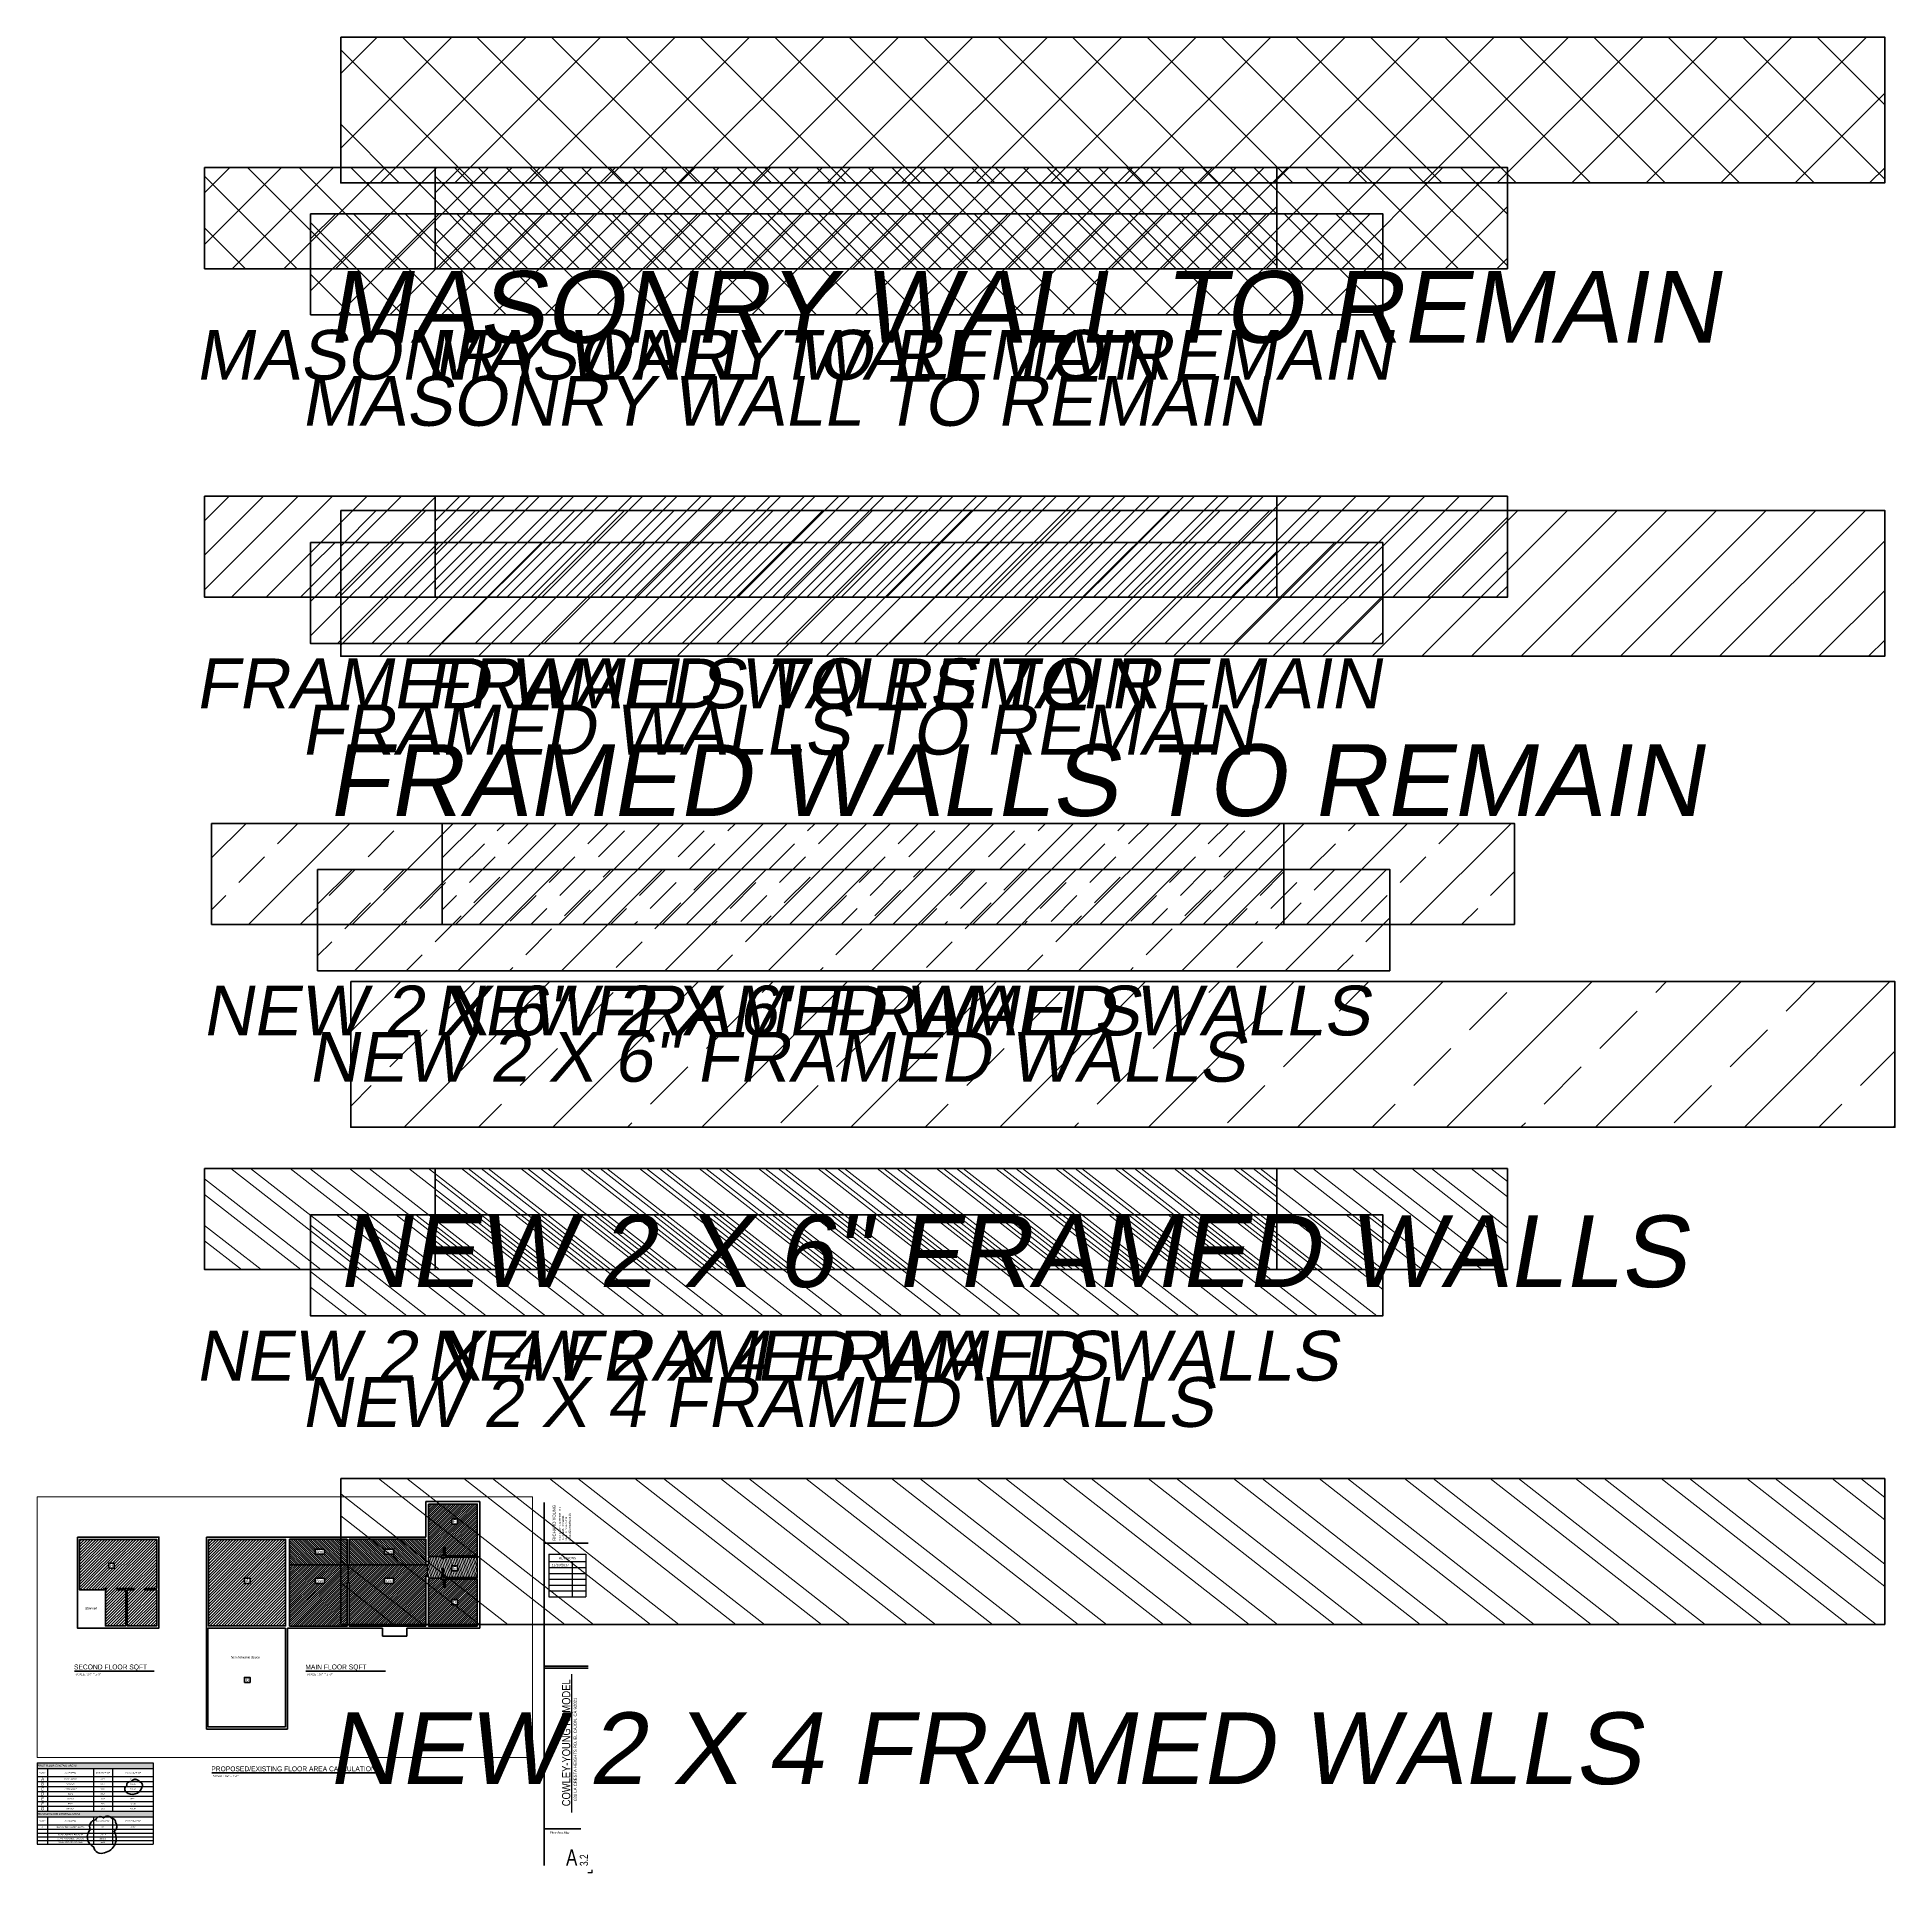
# Paper-space layout 'A-3.2' of a CAD drawing. Header units: inches. Extents: x 1 to 116, y 0 to 113.
# The model-space entities are those that its viewports show. They can reach past a viewport. Long polylines and large blocks are cut down to what shows.
import ezdxf
from ezdxf.enums import TextEntityAlignment as Align

# ---------------------------------------------------------------- set-up
doc = ezdxf.new("R2010")
doc.units = ezdxf.units.IN
doc.header["$MEASUREMENT"] = 0
doc.linetypes.add('HIDDEN', pattern=[0.375, 0.25, -0.125])
doc.layers.add('Footage', color=84, linetype='Continuous')
doc.layers.add('SecondFLoor', color=90, linetype='Continuous', lineweight=0)
doc.layers.add('TB', color=250, linetype='Continuous', lineweight=0)
doc.layers.add('VP', color=164, linetype='Continuous', lineweight=0, plot=False)
doc.styles.get("Standard").update_dxf_attribs({"font": 'arial.ttf', "oblique": 10})
doc.styles.add('Title', font='swissck.ttf')
pattern_1 = [(45, (-4630.045, 733.6212), (-3.1819805, 3.1819805), [])]

# ---------------------------------------------------------------- blocks, each defined once
blk = doc.blocks.new('*T429')
at = {"color": 0, "linetype": 'ByBlock', "lineweight": -2, "transparency": 16777216}
for p, q in [((0, 0), (2.28, 0)), ((0, 0), (0, -2.61)), ((2.28, 0), (2.28, -2.61)), ((0, -0.45), (2.28, -0.45)), ((0, -0.81), (2.28, -0.81)), ((1.44, -0.45), (1.44, -2.61)), ((0, -1.17), (2.28, -1.17)), ((0, -1.53), (2.28, -1.53)), ((0, -1.89), (2.28, -1.89)), ((0, -2.25), (2.28, -2.25)), ((0, -2.61), (2.28, -2.61))]:
    blk.add_line(p, q, dxfattribs=at)
at = {"color": 0, "transparency": 16777216, "insert": (1.14, -0.23), "char_height": 0.14, "width": 2.163, "attachment_point": 5}
blk.add_mtext('REVISIONS', dxfattribs=at)
blk = doc.blocks.new('*U428')
at = {"lineweight": 70}
for p, q in [((-2.93, 22.78), (-2.93, 0.46)), ((-2.93, 2.71), (-0.68, 2.71))]:
    blk.add_line(p, q, dxfattribs=at)
at = {"lineweight": 60}
for p, q in [((-2.93, 20.29), (-0.23, 20.29)), ((-2.93, 12.72), (-0.23, 12.72)), ((-2.93, 12.59), (-0.23, 12.59))]:
    blk.add_line(p, q, dxfattribs=at)
for p, q in [((-1.23, 3.71), (-1.23, 12.22)), ((0.01, 0), (-0.26, 0)), ((0.01, 0), (0.01, 0.18))]:
    blk.add_line(p, q)
blk.add_blockref('*T429', (-2.65, 19.6))
for s, height, p in [('RICHARD YOUNG', 0.185, (-2.23, 20.44)), ('630 LA CRESTA HEIGHT RD', 0.111, (-1.92, 20.46)), ('EL CAJON, CA 92021', 0.111, (-1.72, 20.46)), ('CELL- 619-387-6119', 0.111, (-1.53, 20.46)), ('richard@weaselware.biz', 0.111, (-1.31, 20.46)), ('630 LA CRESTA HEIGHTS RD, EL CAJON, CA 92021', 0.1862, (-0.93, 4.43))]:
    blk.add_text(s, height=height, rotation=90).set_placement(p)
at = {"style": 'Title'}
blk.add_text('COWLEY-YOUNG REMODEL', height=0.5029, rotation=90, dxfattribs=at).set_placement((-1.33, 4.1))
blk.add_attdef('SHT_TITLE', text='', height=0.125).set_placement((-0.78, 2.42), align=Align.RIGHT)
at = {"style": 'Title', "width": 0.9}
blk.add_attdef('SHT', text='', height=1, dxfattribs=at).set_placement((-1.17, 0.45), align=Align.RIGHT)
blk.add_attdef('NUM', (-0.69, 0.42), '', height=0.5, rotation=90, dxfattribs=at)
blk = doc.blocks.new('*T467')
at = {"layer": 'TB', "color": 0, "linetype": 'ByBlock', "lineweight": -2, "transparency": 16777216}
for p, q in [((0, 0), (7.15, 0)), ((0, 0), (0, -2.96)), ((7.15, 0), (7.15, -2.96)), ((0, -0.34), (7.15, -0.34)), ((0, -0.84), (7.15, -0.84)), ((0, -1.14), (7.15, -1.14)), ((0.64, -0.34), (0.64, -2.96)), ((3.46, -0.34), (3.46, -2.96)), ((4.63, -0.34), (4.63, -2.96)), ((0, -1.44), (7.15, -1.44)), ((0, -1.75), (7.15, -1.75)), ((0, -2.05), (7.15, -2.05)), ((0, -2.36), (7.15, -2.36)), ((0, -2.66), (7.15, -2.66)), ((0, -2.96), (7.15, -2.96))]:
    blk.add_line(p, q, dxfattribs=at)
at = {"layer": 'TB', "color": 254, "lineweight": 9, "transparency": 16777216}
blk.add_solid([(0, 0), (0, -0.34), (7.15, 0), (7.15, -0.34)], dxfattribs=at)
at = {"layer": 'TB', "color": 0, "lineweight": 30, "transparency": 16777216}
for s, insert, char_height, width, attachment_point in [('FIRST FLOOR EXISTING AREAS', (0.03, -0.17), 0.1126, 7.0997, 4), ('ROOM', (0.32, -0.59), 0.0811, 0.5847, 5), ('A', (0.32, -0.99), 0.188, 0.5847, 5), ('FAMILY ROOM', (2.05, -0.99), 0.0811, 2.7691, 5), ('ROOM NAME', (2.05, -0.59), 0.0811, 2.7691, 5), ('EXISTING AREA', (4.04, -0.59), 0.0811, 1.1094, 5), ('404.5', (4.04, -0.99), 0.0811, 1.1094, 5), ('PROPOSED AREA', (5.89, -0.59), 0.0811, 2.4743, 5), ('404.50', (5.89, -0.99), 0.0811, 2.4743, 5), ('B', (0.32, -1.29), 0.188, 0.5847, 5), ('C', (0.32, -1.6), 0.188, 0.5847, 5), ('D', (0.32, -1.9), 0.188, 0.5847, 5), ('E', (0.32, -2.2), 0.188, 0.5847, 5), ('\\A1;LIVING ROOM', (2.05, -1.6), 0.0811, 2.7691, 5), ('KITCHEN', (2.05, -1.29), 0.0811, 2.7691, 5), ('BATH 3', (2.05, -2.2), 0.0811, 2.7691, 5), ('BED 2', (2.05, -1.9), 0.0811, 2.7691, 5), ('214.9', (4.04, -1.29), 0.0811, 1.1094, 5), ('286.0', (4.04, -1.6), 0.0811, 1.1094, 5), ('136.5', (4.04, -1.9), 0.0811, 1.1094, 5), ('60.8', (4.04, -2.2), 0.0811, 1.1094, 5), ('302.80', (5.89, -1.29), 0.0811, 2.4743, 5), ('404.50', (5.89, -1.6), 0.0811, 2.4743, 5), ('136.50', (5.89, -1.9), 0.0811, 2.4743, 5), ('60.83', (5.89, -2.2), 0.0811, 2.4743, 5), ('G', (0.32, -2.81), 0.188, 0.5847, 5), ('F', (0.32, -2.51), 0.188, 0.5847, 5), ('GARAGE', (2.05, -2.81), 0.0811, 2.7691, 5), ('BED 3', (2.05, -2.51), 0.0811, 2.7691, 5), ('152.0', (4.04, -2.51), 0.0811, 1.1094, 5), ('464.9', (4.04, -2.81), 0.0811, 1.1094, 5), ('150.00', (5.89, -2.51), 0.0811, 2.4743, 5), ('464.90', (5.89, -2.81), 0.0811, 2.4743, 5)]:
    blk.add_mtext(s, dxfattribs=dict(at, insert=insert, char_height=char_height, width=width, attachment_point=attachment_point))
blk = doc.blocks.new('*T468')
at = {"layer": 'TB', "color": 0, "linetype": 'ByBlock', "lineweight": -2, "transparency": 16777216}
for p, q in [((0, 0), (7.15, 0)), ((0, 0), (0, -2.02)), ((7.15, 0), (7.15, -2.02)), ((0, -0.34), (7.15, -0.34)), ((0, -0.84), (7.15, -0.84)), ((0, -1.11), (7.15, -1.11)), ((0.64, -0.34), (0.64, -2.02)), ((3.46, -0.34), (3.46, -2.02)), ((4.63, -0.34), (4.63, -2.02)), ((0, -1.34), (7.15, -1.34)), ((0, -1.57), (7.15, -1.57)), ((0, -1.79), (7.15, -1.79)), ((0, -2.02), (7.15, -2.02))]:
    blk.add_line(p, q, dxfattribs=at)
at = {"layer": 'TB', "color": 254, "lineweight": 9, "transparency": 16777216}
blk.add_solid([(0, 0), (0, -0.34), (7.15, 0), (7.15, -0.34)], dxfattribs=at)
at = {"layer": 'TB', "color": 0, "lineweight": 30, "transparency": 16777216}
for s, insert, char_height, width, attachment_point in [('SECOND FLOOR EXISTING AREAS', (0.03, -0.17), 0.1126, 7.0997, 4), ('ROOM', (0.32, -0.59), 0.0811, 0.5847, 5), ('H', (0.32, -0.97), 0.0811, 0.5847, 5), ('MASTER BED, CLOSET, BATH 1', (2.05, -0.97), 0.0811, 2.7691, 5), ('ROOM NAME', (2.05, -0.59), 0.0811, 2.7691, 5), ('EXISTING AREA', (4.04, -0.59), 0.0811, 1.1094, 5), ('0.0', (4.04, -0.97), 0.0811, 1.1094, 5), ('PROPOSED AREA', (5.89, -0.59), 0.0811, 2.4743, 5), ('342.0', (5.89, -0.97), 0.0811, 2.4743, 5), ('TOTAL PROPOSED FOOTAGE', (2.05, -1.68), 0.0811, 2.7691, 5), ('TOTAL ADDITION FOOTAGE', (2.05, -1.91), 0.0811, 2.7691, 5), ('TOTAL EXISTING FOOTAGE', (2.05, -1.45), 0.0811, 2.7691, 5), ('1924.06^J', (4.04, -1.68), 0.0811, 1.1094, 5), ('1251.7', (4.04, -1.45), 0.0811, 1.1094, 5), ('{\\fCalibri|b0|i0|c0|p34;\\H0.91667x;\\C256;669.4', (4.04, -1.91), 0.0811, 1.1094, 5)]:
    blk.add_mtext(s, dxfattribs=dict(at, insert=insert, char_height=char_height, width=width, attachment_point=attachment_point))

msp = doc.modelspace()

# ---------------------------------------------------------------- hatches: boundary and pattern name
at = {"layer": 'Footage', "linetype": 'Continuous', "lineweight": 5}
h = msp.add_hatch(dxfattribs=at)
h.set_pattern_fill('ANSI31', color=254, scale=36)
h.set_pattern_definition(pattern_1)
h.paths.add_polyline_path([(-2714.79878, 3406.80251), (-2858.79878, 3406.80251), (-2858.79878, 3254.55251), (-2854.79878, 3254.55251), (-2855.79878, 3252.30251), (-2821.79878, 3252.30251), (-2821.79878, 3254.55251), (-2814.29878, 3254.55251), (-2814.29878, 3278.55251), (-2809.79878, 3278.55251), (-2809.79878, 3254.55251), (-2714.79878, 3254.55251)])
h.paths.add_polyline_path([(-2790.01748, 3362.93373), (-2773.43924, 3362.93373), (-2773.43924, 3347.99974), (-2790.01748, 3347.99974)], flags=16)
h.paths.add_polyline_path([(-2789.38695, 3349.09401), (-2775.08237, 3349.09401), (-2775.08237, 3363.12114), (-2789.38695, 3363.12114)], flags=24)
at = {"layer": 'Footage', "linetype": 'Continuous', "lineweight": 9}
h = msp.add_hatch(dxfattribs=at)
h.set_pattern_fill('ANSI31', color=254, scale=48)
h.set_pattern_definition([(45, (-4190.465, 0), (-4.242641, 4.242641), [])])
h.paths.add_polyline_path([(-3661.4512, 3302.80251), (-3889.4512, 3302.80251), (-3889.4512, 3153.30251), (-3817.4512, 3153.30251), (-3817.4512, 3157.80251), (-3810.4512, 3157.80251), (-3810.4512, 3153.30251), (-3812.9512, 3153.30251), (-3812.9512, 3047.30251), (-3752.9512, 3047.30251), (-3752.9512, 3153.30251), (-3778.44648, 3153.30251), (-3778.4512, 3157.80251), (-3729.4512, 3157.80251), (-3729.45336, 3153.30251), (-3748.4512, 3153.30251), (-3748.4512, 3047.30251), (-3661.4512, 3047.30251), (-3661.4512, 3153.30251), (-3697.4512, 3153.30251), (-3697.4512, 3157.80251), (-3661.4512, 3157.80251)])
h.paths.add_polyline_path([(-3786.76772, 3217.46466), (-3803.34596, 3217.46466), (-3803.34596, 3232.39865), (-3786.76772, 3232.39865)], flags=16)
h.paths.add_polyline_path([(-3802.71543, 3218.55893), (-3786.95647, 3218.55893), (-3786.95647, 3232.58606), (-3802.71543, 3232.58606)], flags=24)
at = {"layer": 'Footage', "linetype": 'Continuous', "lineweight": 5}
h = msp.add_hatch(dxfattribs=at)
h.set_pattern_fill('ANSI31', color=254, scale=48)
h.set_pattern_definition([(45, (-4630.045, 733.621), (-4.242641, 4.242641), [])])
h.paths.add_polyline_path([(-3280.79878, 3302.80251), (-3508.79878, 3302.80251), (-3508.79878, 3047.30251), (-3280.79878, 3047.30251)])
h.paths.add_polyline_path([(-3402.30982, 3187.68823), (-3385.73157, 3187.68823), (-3385.73157, 3172.75424), (-3402.30982, 3172.75424)], flags=16)
h.paths.add_polyline_path([(-3401.69842, 3173.84851), (-3386.622, 3173.84851), (-3386.622, 3187.87564), (-3401.69842, 3187.87564)], flags=24)
at = {"layer": 'Footage', "linetype": 'Continuous', "lineweight": 40}
h = msp.add_hatch(dxfattribs=at)
h.set_pattern_fill('ANSI31', color=256, scale=36, angle=90)
h.paths.add_polyline_path([(-3098.79878, 3303.30251), (-3268.79878, 3303.30251), (-3268.79878, 3227.80251), (-3098.79878, 3227.80251)])
h.paths.add_polyline_path([(-3165.99966, 3259.1589), (-3193.72056, 3259.1589), (-3193.72056, 3274.0929), (-3165.99966, 3274.0929)], flags=16)
h.paths.add_polyline_path([(-3193.59203, 3257.93956), (-3167.21464, 3257.93956), (-3167.21464, 3272.65178), (-3193.59203, 3272.65178)], flags=24)
h = msp.add_hatch(dxfattribs=at)
h.set_pattern_fill('ANSI31', color=256, scale=36, angle=90)
h.paths.add_polyline_path([(-2866.79878, 3303.30251), (-3092.79878, 3303.30251), (-3092.79878, 3227.80251), (-2866.79878, 3227.80251)])
h.paths.add_polyline_path([(-2988.80364, 3259.1589), (-2988.80364, 3274.0929), (-2960.97821, 3274.0929), (-2960.97821, 3259.1589)], flags=16)
h.paths.add_polyline_path([(-2987.57912, 3257.75988), (-2960.63559, 3258.51248), (-2961.04638, 3273.21896), (-2987.98991, 3272.46636)], flags=24)
at = {"layer": 'Footage', "linetype": 'Continuous', "lineweight": 5}
h = msp.add_hatch(dxfattribs=at)
h.set_pattern_fill('ANSI31', color=254, scale=36, angle=60)
h.set_pattern_definition([(105, (-4630.045, 733.6212), (-4.346666, -1.164686), [])])
h.paths.add_polyline_path([(-2714.79878, 3250.05251), (-2814.29878, 3250.05251), (-2814.29878, 3246.55251), (-2818.79878, 3246.55251), (-2818.79878, 3250.05251), (-2821.79878, 3250.05251), (-2821.79878, 3252.30251), (-2855.79878, 3252.30251), (-2855.79878, 3250.05251), (-2858.79878, 3250.05251), (-2858.79878, 3227.80251), (-2861.79878, 3227.80251), (-2861.79878, 3193.80251), (-2858.79878, 3193.80251), (-2858.79878, 3190.05251), (-2855.79878, 3190.05251), (-2855.79878, 3187.80251), (-2821.79878, 3187.80251), (-2821.79878, 3190.05251), (-2818.79878, 3190.05251), (-2818.79878, 3216.55251), (-2814.29878, 3216.55251), (-2814.29878, 3190.05251), (-2714.79878, 3190.05251)])
h.paths.add_polyline_path([(-2773.43924, 3209.43426), (-2790.01748, 3209.43426), (-2790.01748, 3224.36825), (-2773.43924, 3224.36825)], flags=16)
h.paths.add_polyline_path([(-2789.38695, 3210.52853), (-2774.3488, 3210.52853), (-2774.3488, 3224.55566), (-2789.38695, 3224.55566)], flags=24)
h = msp.add_hatch(dxfattribs=at)
h.set_pattern_fill('ANSI31', color=254, scale=36)
h.paths.add_polyline_path([(-3098.79878, 3175.80251), (-3095.79878, 3175.80251), (-3095.79878, 3227.80251), (-3098.79878, 3227.80251), (-3268.79878, 3227.80251), (-3268.79878, 3046.80251), (-3098.79878, 3046.80251)])
h.paths.add_polyline_path([(-3165.99966, 3172.75424), (-3193.72056, 3172.75424), (-3193.72056, 3187.68823), (-3165.99966, 3187.68823)], flags=16)
h.paths.add_polyline_path([(-3193.59203, 3171.5349), (-3166.05624, 3171.5349), (-3166.05624, 3186.24712), (-3193.59203, 3186.24712)], flags=24)
h = msp.add_hatch(dxfattribs=at)
h.set_pattern_fill('ANSI31', color=254, scale=36)
h.set_pattern_definition(pattern_1)
h.paths.add_polyline_path([(-2866.79878, 3193.80251), (-2861.79878, 3193.80251), (-2861.79878, 3227.80251), (-3095.79878, 3227.80251), (-3095.79878, 3175.80251), (-3092.79878, 3175.80251), (-3092.79878, 3048.80251), (-2866.79878, 3048.80251)])
h.paths.add_polyline_path([(-2988.80364, 3172.75424), (-2988.80364, 3187.68823)], flags=16)
h.paths.add_polyline_path([(-2988.28097, 3173.6093), (-2960.84212, 3173.6093), (-2960.84212, 3188.11485), (-2988.28097, 3188.11485)], flags=16)
h = msp.add_hatch(dxfattribs=at)
h.set_pattern_fill('ANSI31', color=254, scale=36)
h.set_pattern_definition(pattern_1)
h.paths.add_polyline_path([(-2714.79878, 3185.55251), (-2809.79878, 3185.55251), (-2809.79878, 3161.55251), (-2814.29878, 3161.55251), (-2814.29878, 3185.55251), (-2821.79878, 3185.55251), (-2821.79878, 3187.80251), (-2855.79878, 3187.80251), (-2855.79878, 3185.55251), (-2858.79878, 3185.55251), (-2858.79878, 3048.80251), (-2714.79878, 3048.80251)])
h.paths.add_polyline_path([(-2790.01748, 3124.65978), (-2773.43924, 3124.65978), (-2773.43924, 3109.72579), (-2790.01748, 3109.72579)], flags=16)
h.paths.add_polyline_path([(-2789.38695, 3110.82006), (-2773.62799, 3110.82006), (-2773.62799, 3124.84719), (-2789.38695, 3124.84719)], flags=24)

# ---------------------------------------------------------------- linework, layer by layer
at = {"layer": 'Footage', "linetype": 'Continuous', "lineweight": 70}
for p, q in [((-2866.79878, 3309.30251), (-2866.79878, 3414.80251)), ((-2866.79878, 3414.80251), (-2706.79878, 3414.80251)), ((-2706.79878, 3414.80251), (-2706.79878, 3040.80251)), ((-3514.79878, 3309.30251), (-3274.79878, 3309.30251)), ((-3514.79878, 2741.80251), (-3514.79878, 3309.30251)), ((-3274.79878, 3309.30251), (-2866.79878, 3309.30251)), ((-3268.79878, 3303.30251), (-3098.79878, 3303.30251)), ((-3092.79878, 3303.30251), (-2866.79878, 3303.30251)), ((-2994.79878, 3040.80251), (-3274.79878, 3040.80251)), ((-3274.79878, 3040.80251), (-3274.79878, 2741.80251)), ((-2994.79878, 3016.80251), (-2994.79878, 3040.80251)), ((-2706.79878, 3040.80251), (-2922.79878, 3040.80251)), ((-2922.79878, 3040.80251), (-2922.79878, 3016.80251)), ((-2922.79878, 3016.80251), (-2994.79878, 3016.80251)), ((-3668.69279, 2913.5156), (-3904.12615, 2913.5156)), ((-2985.33871, 2913.5156), (-3220.77207, 2913.5156)), ((-3274.79878, 2741.80251), (-3514.79878, 2741.80251))]:
    msp.add_line(p, q, dxfattribs=at)
at = {"layer": 'Footage', "linetype": 'Continuous', "lineweight": 40}
for p, q in [((-3268.79878, 3303.30251), (-3268.79878, 3227.80251)), ((-3098.79878, 3227.80251), (-3098.79878, 3303.30251)), ((-3092.79878, 3227.80251), (-3092.79878, 3303.30251)), ((-3268.79878, 3227.80251), (-3268.79878, 3046.80251)), ((-3098.79878, 3227.80251), (-3092.79878, 3227.80251)), ((-3092.79878, 3175.80251), (-3098.79878, 3175.80251)), ((-3098.79878, 3175.80251), (-3098.79878, 3046.80251)), ((-3098.79878, 3046.80251), (-3268.79878, 3046.80251))]:
    msp.add_line(p, q, dxfattribs=at)
for points in [[(-2858.79878, 3406.80251), (-2714.79878, 3406.80251), (-2714.79878, 3254.55251), (-2809.79878, 3254.55251), (-2809.79878, 3278.55251), (-2814.29878, 3278.55251), (-2814.29878, 3254.55251), (-2821.79878, 3254.55251), (-2821.79878, 3252.30251), (-2855.79878, 3252.30251), (-2855.79878, 3254.55251), (-2858.79878, 3254.55251), (-2858.79878, 3406.80251)], [(-2858.79878, 3227.80251), (-2866.79878, 3227.80251), (-2866.79878, 3303.30251)], [(-3095.79878, 3227.80251), (-3095.79878, 3175.80251), (-3098.79878, 3175.80251), (-3098.79878, 3046.80251), (-3268.79878, 3046.80251), (-3268.79878, 3227.80251), (-3095.79878, 3227.80251)], [(-3095.79878, 3227.80251), (-3095.79878, 3175.80251), (-3092.79878, 3175.80251), (-3092.79878, 3046.80251), (-2866.79878, 3046.80251), (-2866.79878, 3193.80251), (-2861.79878, 3193.80251), (-2861.79878, 3227.80251), (-3095.79878, 3227.80251)]]:
    msp.add_lwpolyline(points, dxfattribs=at)
at = {"layer": 'Footage', "linetype": 'Continuous', "lineweight": 50}
for points in [[(-2790.01748, 3347.99974), (-2773.43924, 3347.99974), (-2773.43924, 3362.93373), (-2790.01748, 3362.93373)], [(-3895.9512, 3309.30251), (-3654.9512, 3309.30251), (-3654.9512, 3040.80251), (-3895.9512, 3040.80251)], [(-3193.72056, 3259.1589), (-3165.99966, 3259.1589), (-3165.99966, 3274.0929), (-3193.72056, 3274.0929)], [(-2988.80364, 3259.1589), (-2960.97821, 3259.1589), (-2960.97821, 3274.0929), (-2988.80364, 3274.0929)], [(-3803.34596, 3217.46466), (-3786.76772, 3217.46466), (-3786.76772, 3232.39865), (-3803.34596, 3232.39865)], [(-3402.30982, 3172.75424), (-3385.73157, 3172.75424), (-3385.73157, 3187.68823), (-3402.30982, 3187.68823)], [(-3193.72056, 3172.75424), (-3165.99966, 3172.75424), (-3165.99966, 3187.68823), (-3193.72056, 3187.68823)], [(-2988.80364, 3172.75424), (-2960.97821, 3172.75424), (-2960.97821, 3187.68823), (-2988.80364, 3187.68823)], [(-2790.01748, 3209.43426), (-2773.43924, 3209.43426), (-2773.43924, 3224.36825), (-2790.01748, 3224.36825)], [(-2790.01748, 3109.72579), (-2773.43924, 3109.72579), (-2773.43924, 3124.65978), (-2790.01748, 3124.65978)], [(-3402.30982, 2880.22713), (-3385.73157, 2880.22713), (-3385.73157, 2895.16113), (-3402.30982, 2895.16113)]]:
    msp.add_lwpolyline(points, close=True, dxfattribs=at)
msp.add_lwpolyline([(-3889.4512, 3302.80251), (-3661.4512, 3302.80251), (-3661.4512, 3157.80251), (-3697.4512, 3157.80251), (-3697.4512, 3153.30251), (-3661.4512, 3153.30251), (-3661.4512, 3047.30251), (-3748.4512, 3047.30251), (-3748.4512, 3153.30251), (-3729.45336, 3153.30251), (-3729.4512, 3157.80251), (-3778.4512, 3157.80251), (-3778.44648, 3153.30251), (-3752.9512, 3153.30251), (-3752.9512, 3047.30251), (-3812.9512, 3047.30251), (-3812.9512, 3153.30251), (-3810.4512, 3153.30251), (-3810.4512, 3157.80251), (-3817.4512, 3157.80251), (-3817.4512, 3153.30251), (-3889.4512, 3153.30251), (-3889.4512, 3302.80251)], dxfattribs=at)
at = {"layer": 'Footage', "linetype": 'Continuous', "lineweight": 40}
msp.add_lwpolyline([(-3508.79878, 3302.80251), (-3280.79878, 3302.80251), (-3280.79878, 3047.30251), (-3508.79878, 3047.30251)], close=True, dxfattribs=at)
at = {"layer": 'Footage', "linetype": 'Continuous', "lineweight": 35}
for points in [[(-2861.79878, 3193.80251), (-2861.79878, 3227.80251), (-2858.79878, 3227.80251), (-2858.79878, 3250.05251), (-2855.79878, 3250.05251), (-2855.79878, 3252.30251), (-2821.79878, 3252.30251), (-2821.79878, 3250.05251), (-2818.79878, 3250.05251), (-2818.79878, 3246.55251), (-2814.29878, 3246.55251), (-2814.29878, 3250.05251), (-2714.79878, 3250.05251), (-2714.79878, 3190.05251), (-2814.29878, 3190.05251), (-2814.29878, 3216.55251), (-2818.79878, 3216.55251), (-2818.79878, 3190.05251), (-2821.79878, 3190.05251), (-2821.79878, 3187.80251), (-2855.79878, 3187.80251), (-2855.79878, 3190.05251), (-2858.79878, 3190.05251), (-2858.79878, 3193.80251), (-2861.79878, 3193.80251)], [(-2858.79878, 3185.55251), (-2855.79878, 3185.55251), (-2855.79878, 3187.80251), (-2821.79878, 3187.80251), (-2821.79878, 3185.55251), (-2814.29878, 3185.55251), (-2814.29878, 3161.55251), (-2809.79878, 3161.55251), (-2809.79878, 3185.55251), (-2714.79878, 3185.55251), (-2714.79878, 3046.80251), (-2858.79878, 3046.80251), (-2858.79878, 3185.55251)]]:
    msp.add_lwpolyline(points, dxfattribs=at)
at = {"layer": 'Footage', "linetype": 'HIDDEN', "lineweight": 40}
msp.add_lwpolyline([(-3510.29878, 3040.80251), (-3280.79878, 3040.80251), (-3280.79878, 2749.05251), (-3510.29878, 2749.05251)], close=True, dxfattribs=at)

# ---------------------------------------------------------------- texts
at = {"layer": 'Footage', "linetype": 'Continuous', "lineweight": 5, "oblique": 10}
for s, height, p in [('F', 9.35142, (-2787.04909, 3351.43186)), ('B(n)', 7.481136, (-3190.75217, 3262.59103)), ('H', 9.35142, (-3800.37757, 3220.89678)), ('A', 9.35142, (-3399.34143, 3176.18637)), ('B(e)', 7.481136, (-3190.75217, 3176.18637)), ('E', 9.35142, (-2787.04909, 3212.86638)), ('Stairwell', 6.545994, (-3873.13039, 3096.047)), ('D', 9.35142, (-2787.04909, 3113.15791)), ('Non-habitable Space', 6.545994, (-3442.59714, 2951.40535)), ('G', 9.35142, (-3399.34143, 2883.65926))]:
    msp.add_text(s, height=height, dxfattribs=at).set_placement(p)
for s, p in [('C(n)', (-2984.87025, 3262.48883)), ('C(e)', (-2984.87025, 3176.08416))]:
    msp.add_text(s, height=7.481136, rotation=1.6, dxfattribs=at).set_placement(p)
at = {"layer": 'Footage', "linetype": 'Continuous', "lineweight": 0, "style": 'Title'}
for s, p in [('SECOND FLOOR SQFT', (-3905.8703, 2918.7486)), ('MAIN FLOOR SQFT', (-3222.51622, 2918.7486))]:
    msp.add_text(s, height=14.4010595, dxfattribs=at).set_placement(p)
at = {"layer": 'Footage', "linetype": 'Continuous', "lineweight": 0, "char_height": 6, "width": 306.0211017, "attachment_point": 1}
for insert in [(-3901.82374, 2907.46424), (-3218.46966, 2907.46424)]:
    msp.add_mtext('SCALE : 1/4" = 1\'-0"', dxfattribs=dict(at, insert=insert))

psp = doc.layouts.new('A-3.2')

# ---------------------------------------------------------------- hatches: boundary and pattern name
at = {"layer": 'SecondFLoor', "lineweight": 0}
h = psp.add_hatch(dxfattribs=at)
h.set_pattern_fill('ANSI37', color=256, scale=25.92)
h.set_pattern_definition([(45, (-2836.2464, -3116.543), (-2.291026, 2.291026), []), (135, (-2836.2464, -3116.543), (-2.291026, -2.291026), [])])
h.paths.add_polyline_path([(114.95, 113.03), (19.93, 113.03), (19.93, 104.06), (114.95, 104.06)])
h = psp.add_hatch(dxfattribs=at)
h.set_pattern_fill('ANSI37', color=256, scale=18)
h.set_pattern_definition([(45, (-1971.8988, -2137.7452), (-1.5909903, 1.5909903), []), (135, (-1971.8988, -2137.7452), (-1.5909903, -1.5909903), [])])
h.paths.add_polyline_path([(77.54, 105.01), (11.56, 105.01), (11.56, 98.78), (77.54, 98.78)])
h = psp.add_hatch(dxfattribs=at)
h.set_pattern_fill('ANSI37', color=256, scale=18)
h.set_pattern_definition([(45, (-1957.71, -2137.7457), (-1.5909903, 1.5909903), []), (135, (-1957.71, -2137.7457), (-1.5909903, -1.5909903), [])])
h.paths.add_polyline_path([(91.73, 105.01), (25.75, 105.01), (25.75, 98.78), (91.73, 98.78)])
h = psp.add_hatch(dxfattribs=at)
h.set_pattern_fill('ANSI37', color=256, scale=18)
h.set_pattern_definition([(45, (-1965.3803, -2140.5934), (-1.5909903, 1.5909903), []), (135, (-1965.3803, -2140.5934), (-1.5909903, -1.5909903), [])])
h.paths.add_polyline_path([(84.06, 102.16), (18.08, 102.16), (18.08, 95.94), (84.06, 95.94)])
at = {"layer": 'SecondFLoor'}
h = psp.add_hatch(dxfattribs=at)
h.set_pattern_fill('ANSI31', color=256, scale=12)
h.set_pattern_definition([(45, (-1002.2414, -2190.5957), (-1.0606602, 1.0606602), [])])
h.paths.add_polyline_path([(77.54, 84.78), (11.56, 84.78), (11.56, 78.56), (77.54, 78.56)])
h = psp.add_hatch(dxfattribs=at)
h.set_pattern_fill('ANSI31', color=256, scale=12)
h.set_pattern_definition([(45, (-988.0526, -2190.5962), (-1.0606602, 1.0606602), [])])
h.paths.add_polyline_path([(91.73, 84.78), (25.75, 84.78), (25.75, 78.56), (91.73, 78.56)])
h = psp.add_hatch(dxfattribs=at)
h.set_pattern_fill('ANSI31', color=256, scale=17.28)
h.set_pattern_definition([(45, (-1439.9397, -3192.6476), (-1.5273506, 1.5273506), [])])
h.paths.add_polyline_path([(114.95, 83.9), (19.93, 83.9), (19.93, 74.93), (114.95, 74.93)])
h = psp.add_hatch(dxfattribs=at)
h.set_pattern_fill('ANSI31', color=256, scale=12)
h.set_pattern_definition([(45, (-995.7229, -2193.4439), (-1.0606602, 1.0606602), [])])
h.paths.add_polyline_path([(84.06, 81.93), (18.08, 81.93), (18.08, 75.71), (84.06, 75.71)])
at = {"layer": 'SecondFLoor', "lineweight": 0}
h = psp.add_hatch(dxfattribs=at)
h.set_pattern_fill('ANSI33', color=256, scale=18)
h.set_pattern_definition([(45, (-1971.899, -2137.745), (-3.1819805, 3.1819805), []), (45, (-1968.717, -2137.745), (-3.1819805, 3.1819805), [2.25, -1.125])])
h.paths.add_polyline_path([(77.97, 64.65), (11.99, 64.65), (11.99, 58.43), (77.97, 58.43)])
h = psp.add_hatch(dxfattribs=at)
h.set_pattern_fill('ANSI33', color=256, scale=18)
h.set_pattern_definition([(45, (-1957.71, -2137.7457), (-3.1819805, 3.1819805), []), (45, (-1954.528, -2137.7457), (-3.1819805, 3.1819805), [2.25, -1.125])])
h.paths.add_polyline_path([(92.16, 64.65), (26.18, 64.65), (26.18, 58.43), (92.16, 58.43)])
h = psp.add_hatch(dxfattribs=at)
h.set_pattern_fill('ANSI33', color=256, scale=18)
h.set_pattern_definition([(45, (-1965.3803, -2140.5934), (-3.1819805, 3.1819805), []), (45, (-1962.1984, -2140.5934), (-3.1819805, 3.1819805), [2.25, -1.125])])
h.paths.add_polyline_path([(84.49, 61.81), (18.51, 61.81), (18.51, 55.58), (84.49, 55.58)])
h = psp.add_hatch(dxfattribs=at)
h.set_pattern_fill('ANSI33', color=256, scale=25.92)
h.set_pattern_definition([(45, (-2836.2464, -3116.543), (-4.582052, 4.582052), []), (45, (-2831.6644, -3116.543), (-4.582052, 4.582052), [3.24, -1.62])])
h.paths.add_polyline_path([(115.57, 54.91), (20.55, 54.91), (20.55, 45.95), (115.57, 45.95)])
at = {"layer": 'SecondFLoor'}
h = psp.add_hatch(dxfattribs=at)
h.set_pattern_fill('ANSI32', color=256, scale=6, angle=97)
h.set_pattern_definition([(142, (-1002.2414, -2264.1078), (-1.3852383, -1.7730242), []), (142, (-1002.3707, -2263.055), (-1.3852383, -1.7730242), [])])
h.paths.add_polyline_path([(77.54, 43.42), (11.56, 43.42), (11.56, 37.19), (77.54, 37.19)])
h = psp.add_hatch(dxfattribs=at)
h.set_pattern_fill('ANSI32', color=256, scale=6, angle=97)
h.set_pattern_definition([(142, (-988.0526, -2264.1084), (-1.3852383, -1.7730242), []), (142, (-988.1819, -2263.0556), (-1.3852383, -1.7730242), [])])
h.paths.add_polyline_path([(91.73, 43.41), (25.75, 43.41), (25.75, 37.19), (91.73, 37.19)])
h = psp.add_hatch(dxfattribs=at)
h.set_pattern_fill('ANSI32', color=256, scale=6, angle=97)
h.set_pattern_definition([(142, (-995.723, -2266.956), (-1.3852383, -1.7730242), []), (142, (-995.8522, -2265.9033), (-1.3852383, -1.7730242), [])])
h.paths.add_polyline_path([(84.06, 40.57), (18.08, 40.57), (18.08, 34.34), (84.06, 34.34)])
h = psp.add_hatch(dxfattribs=at)
h.set_pattern_fill('ANSI32', color=256, scale=8.64, angle=97)
h.set_pattern_definition([(142, (-1439.9397, -3298.505), (-1.9947432, -2.5531548), []), (142, (-1440.1258, -3296.989), (-1.9947432, -2.5531548), [])])
h.paths.add_polyline_path([(114.95, 24.33), (19.93, 24.33), (19.93, 15.36), (114.95, 15.36)])

# ---------------------------------------------------------------- linework, layer by layer
at = {"layer": 'Footage', "color": 1, "linetype": 'Continuous', "lineweight": 40}
for points in [[(7.7, 5.32, 0.520567), (7.56, 5.68, 0.520567), (7.02, 5.68, 0.520567), (6.77, 5.44, 0.520567), (6.73, 5.03, 0.520567)], [(5.99, 2.65, 0.520567), (6.07, 3.16, 0.520567), (5.86, 3.4, 0.520567), (5.34, 3.45, 0.520567), (4.85, 3.34, 0.520567), (4.52, 2.74, 0.520567), (4.73, 1.68, 0.520567), (5.4, 1.31, 0.520567)]]:
    psp.add_lwpolyline(points, format="xyb", close=True, dxfattribs=at)
at = {"layer": 'SecondFLoor', "linetype": 'Continuous', "lineweight": 35}
for points in [[(19.93, 113.03), (114.95, 113.03), (114.95, 104.06), (19.93, 104.06)], [(11.56, 105.01), (77.54, 105.01), (77.54, 98.78), (11.56, 98.78)], [(25.75, 105.01), (91.73, 105.01), (91.73, 98.78), (25.75, 98.78)], [(18.08, 102.16), (84.06, 102.16), (84.06, 95.94), (18.08, 95.94)], [(11.56, 84.78), (77.54, 84.78), (77.54, 78.56), (11.56, 78.56)], [(25.75, 84.78), (91.73, 84.78), (91.73, 78.56), (25.75, 78.56)], [(19.93, 83.9), (114.95, 83.9), (114.95, 74.93), (19.93, 74.93)], [(18.08, 81.93), (84.06, 81.93), (84.06, 75.71), (18.08, 75.71)], [(11.99, 64.65), (77.97, 64.65), (77.97, 58.43), (11.99, 58.43)], [(26.18, 64.65), (92.16, 64.65), (92.16, 58.43), (26.18, 58.43)], [(18.51, 61.81), (84.49, 61.81), (84.49, 55.58), (18.51, 55.58)], [(20.55, 54.91), (115.57, 54.91), (115.57, 45.95), (20.55, 45.95)], [(11.56, 43.42), (77.54, 43.42), (77.54, 37.19), (11.56, 37.19)], [(25.75, 43.41), (91.73, 43.41), (91.73, 37.19), (25.75, 37.19)], [(18.08, 40.57), (84.06, 40.57), (84.06, 34.34), (18.08, 34.34)], [(19.93, 24.33), (114.95, 24.33), (114.95, 15.36), (19.93, 15.36)]]:
    psp.add_lwpolyline(points, close=True, dxfattribs=at)
at = {"layer": 'TB', "linetype": 'Continuous', "lineweight": 70}
psp.add_line((22.55, 6.22), (12.01, 6.22), dxfattribs=at)

# ---------------------------------------------------------------- block references
ref = psp.add_blockref('*U428', (35.39, 0.07))
ref.add_attrib('SHT', 'A', dxfattribs={"height": 1, "style": 'Title', "width": 0.9}).set_placement((34.49, 0.52), align=Align.RIGHT)
ref.add_attrib('NUM', '3.2', (35.15, 0.49), dxfattribs={"height": 0.5, "rotation": 90, "style": 'Title', "width": 0.9})
ref.add_attrib('SHT_TITLE', 'Floor Area Map', dxfattribs={"height": 0.125}).set_placement((34.02, 2.49), align=Align.RIGHT)
for name, p in [('*T467', (1.25, 6.83)), ('*T468', (1.25, 3.86))]:
    psp.add_blockref(name, p)

# ---------------------------------------------------------------- texts
at = {"layer": 'Footage', "linetype": 'Continuous', "lineweight": 40, "oblique": 10}
psp.add_text('11/10/2017', height=0.153, dxfattribs=at).set_placement((32.9, 18.93))
at = {"layer": 'SecondFLoor', "oblique": 10}
for s, height, p in [('MASONRY WALL TO REMAIN', 4.4121, (19.09, 94.22)), ('MASONRY WALL TO REMAIN', 3.064, (10.98, 91.95)), ('MASONRY WALL TO REMAIN', 3.064, (25.16, 91.95)), ('MASONRY WALL TO REMAIN', 3.064, (17.49, 89.11)), ('FRAMED WALLS TO REMAIN', 3.064, (10.98, 71.73)), ('FRAMED WALLS TO REMAIN', 3.064, (25.16, 71.73)), ('FRAMED WALLS TO REMAIN', 3.064, (17.49, 68.88)), ('FRAMED WALLS TO REMAIN', 4.4121, (19.09, 65.1)), ('NEW 2 X 6" FRAMED WALLS', 3.064, (11.41, 51.6)), ('NEW 2 X 6" FRAMED WALLS', 3.064, (25.59, 51.6)), ('NEW 2 X 6" FRAMED WALLS', 3.064, (17.92, 48.75)), ('NEW 2 X 6" FRAMED WALLS', 4.4121, (19.71, 36.11)), ('NEW 2 X 4 FRAMED WALLS', 3.064, (10.98, 30.36)), ('NEW 2 X 4 FRAMED WALLS', 3.064, (25.16, 30.36)), ('NEW 2 X 4 FRAMED WALLS', 3.064, (17.49, 27.51)), ('NEW 2 X 4 FRAMED WALLS', 4.4121, (19.09, 5.53))]:
    psp.add_text(s, height=height, dxfattribs=at).set_placement(p)
at = {"layer": 'TB', "linetype": 'Continuous', "lineweight": 0, "style": 'Title'}
psp.add_text('PROPOSED/EXISTING FLOOR AREA CALCULATIONS', height=0.3, dxfattribs=at).set_placement((11.97, 6.32))
at = {"layer": 'TB', "linetype": 'Continuous', "lineweight": 0, "insert": (12.05, 6.09), "char_height": 0.125, "width": 6.3754, "attachment_point": 1}
psp.add_mtext('SCALE : 1/4" = 1\'-0"', dxfattribs=at)

# ---------------------------------------------------------------- viewports
at = {"layer": 'VP', "linetype": 'Continuous', "lineweight": 5, "view_target_point": (-3283.2649, 3043.52847)}
psp.add_viewport(center=(16.49, 15.19), size=(30.47, 16.0351), view_center_point=(0, 0), view_height=769.6832845, dxfattribs=at)

doc.saveas('drawing.dxf')
